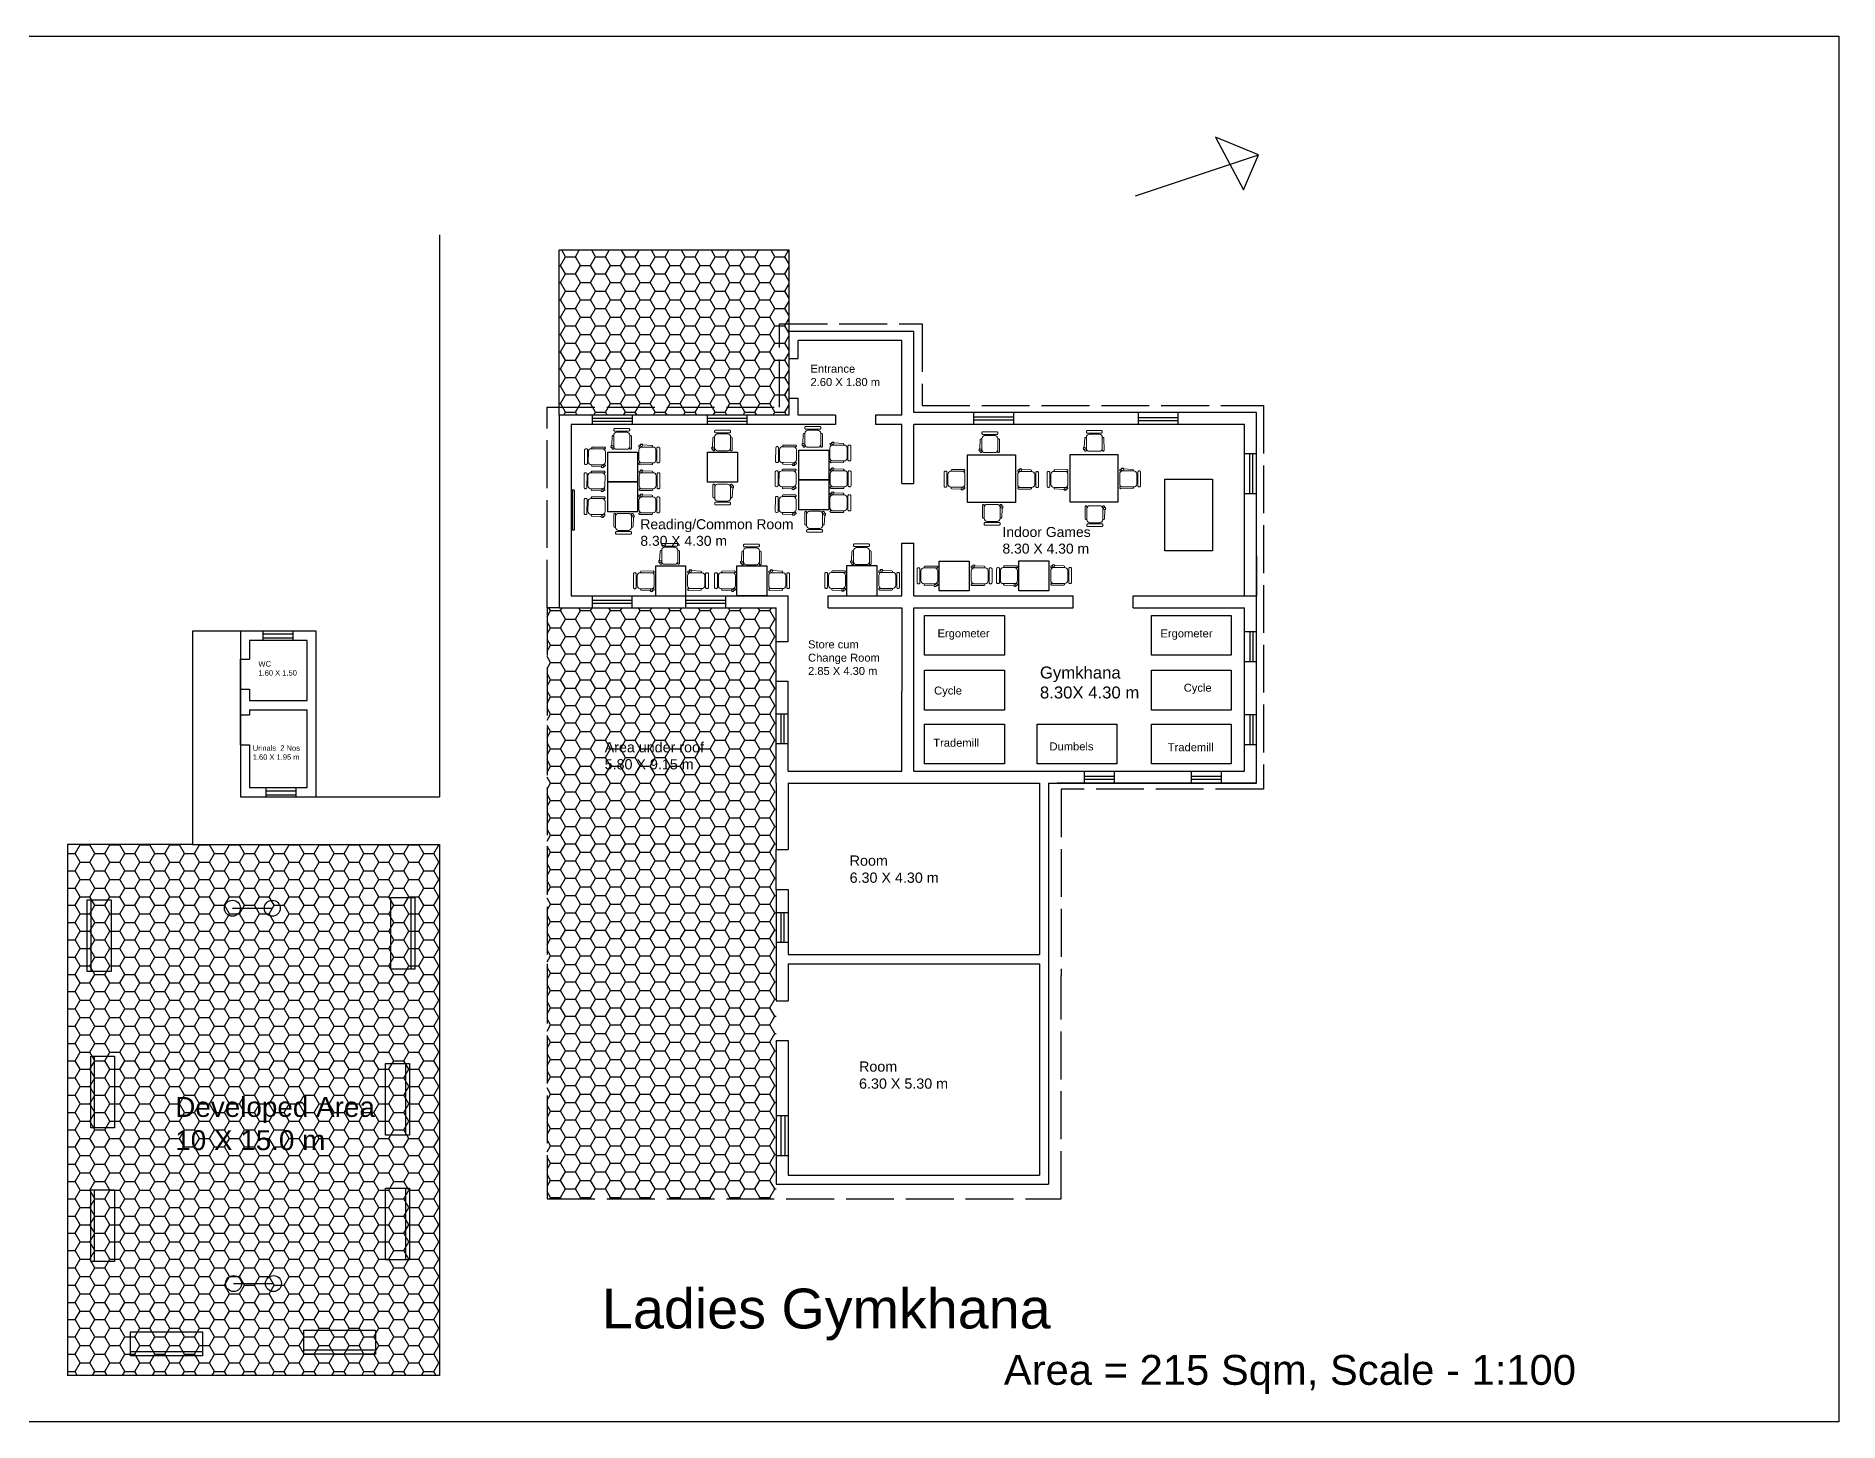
# Model space of a CAD drawing. Header units: inches. Extents: x -10 to 157, y -176 to 42.
# Drawn here: x 36.77 to 82.01, y -176.2 to -141.44 of the extents above; entities that cross this region are included whole.
import ezdxf

# ---------------------------------------------------------------- set-up
doc = ezdxf.new("R2010")
doc.units = ezdxf.units.IN
doc.header["$MEASUREMENT"] = 0
doc.linetypes.add('ACAD_ISO02W100', pattern=[15, 12, -3])
doc.layers.add('FUR', color=32, linetype='Continuous', lineweight=18)
doc.layers.add('FURN', color=10, linetype='Continuous', lineweight=9)
doc.styles.get("Standard").update_dxf_attribs({"font": 'arial.ttf'})
pattern_1 = [(0, (-42.19252, -196.7745), (0.375, 0.21650635), [0.25, -0.5]), (120, (-42.19252, -196.7745), (-0.375, 0.21650635), [0.25, -0.5]), (60, (-42.19252, -196.7745), (8e-10, 0.4330127), [-0.5, 0.25])]

# ---------------------------------------------------------------- blocks, each defined once
blk = doc.blocks.new('CINE CHAIR')
at = {"layer": 'FUR', "color": 48, "lineweight": 0}
for p, q in [((448043.776, 57308.306), (448043.8, 57308.306)), ((448043.776, 57308.058), (448043.8, 57308.058))]:
    blk.add_line(p, q, dxfattribs=at)
blk.add_lwpolyline([(448043.45, 57308.434), (448043.678, 57308.423, -0.388092), (448043.695, 57308.404), (448043.695, 57308.401, -0.414214), (448043.676, 57308.382), (448043.367, 57308.382, -0.414214), (448043.348, 57308.401), (448043.348, 57308.404, -0.491313), (448043.377, 57308.423), (448043.384, 57308.436)], format="xyb", dxfattribs=at)
for points in [[(448043.424, 57308.382), (448043.7, 57308.382, -0.414214), (448043.776, 57308.306), (448043.776, 57308.058, -0.414214), (448043.7, 57307.982), (448043.424, 57307.982, -0.414214), (448043.348, 57308.058), (448043.348, 57308.306, -0.414214)], [(448043.828, 57308.382), (448043.842, 57308.382, -0.414214), (448043.871, 57308.353), (448043.871, 57308.01, -0.414214), (448043.842, 57307.982), (448043.828, 57307.982, -0.414214), (448043.8, 57308.01), (448043.8, 57308.353, -0.414214)], [(448043.379, 57307.938), (448043.678, 57307.94, 0.393133), (448043.695, 57307.959), (448043.695, 57307.963, 0.414214), (448043.676, 57307.982), (448043.367, 57307.982, 0.414214), (448043.348, 57307.963), (448043.348, 57307.966, 0.435766)]]:
    blk.add_lwpolyline(points, format="xyb", close=True, dxfattribs=at)
blk.add_circle((448043.417, 57308.422), 0.0249, dxfattribs=at)
blk.add_arc((448043.417, 57308.422), 0.0356, 19.6628, 156.9494, dxfattribs=at)

msp = doc.modelspace()

# ---------------------------------------------------------------- hatches: boundary and pattern name
h = msp.add_hatch()
h.set_pattern_fill('HONEY', color=31, scale=2, style=0)
h.set_pattern_definition(pattern_1)
h.paths.add_polyline_path([(49.895, -146.817), (49.895, -150.953), (55.665, -150.953), (55.665, -150.527), (55.665, -149.527), (55.665, -148.853), (58.795, -148.853), (55.665, -148.853), (55.665, -146.817)])
h = msp.add_hatch()
h.set_pattern_fill('HONEY', color=31, scale=2, style=0)
h.set_pattern_definition(pattern_1)
h.paths.add_polyline_path([(49.595, -164.713), (49.595, -170.611), (55.345, -170.611), (55.345, -164.713), (55.345, -162.847), (55.345, -161.847), (55.345, -160.183), (55.345, -157.627), (55.345, -156.627), (55.345, -155.783), (49.895, -155.783), (49.595, -155.783)])
h = msp.add_hatch()
h.set_pattern_fill('HONEY', color=31, scale=2, style=0)
h.paths.add_polyline_path([(46.895, -161.722), (40.701, -161.722), (37.561, -161.722), (37.561, -175.037), (46.895, -175.037)])

# ---------------------------------------------------------------- linework, layer by layer
for p, q in [((67.442, -144.423), (66.363, -143.976)), ((66.363, -143.976), (67.066, -145.296)), ((64.358, -145.449), (67.442, -144.423)), ((67.066, -145.296), (67.442, -144.423)), ((46.895, -146.429), (46.895, -160.522)), ((55.665, -146.817), (49.895, -146.817)), ((49.895, -150.953), (49.895, -146.817)), ((55.665, -148.853), (55.665, -146.817)), ((55.665, -149.527), (55.665, -148.853)), ((58.795, -148.853), (55.665, -148.853)), ((55.895, -149.527), (55.895, -149.083)), ((58.495, -149.083), (55.895, -149.083)), ((58.495, -150.953), (58.495, -149.083)), ((58.795, -150.883), (58.795, -148.853)), ((55.665, -149.527), (55.895, -149.527)), ((55.665, -150.527), (55.665, -149.527)), ((55.665, -150.953), (55.665, -150.527)), ((55.665, -150.527), (55.895, -150.527)), ((55.895, -150.953), (55.895, -150.527)), ((49.895, -150.953), (49.895, -155.783)), ((55.665, -150.953), (49.895, -150.953)), ((50.729, -150.953), (50.729, -151.183)), ((50.729, -151.029), (51.729, -151.029)), ((51.729, -150.953), (51.729, -151.183)), ((53.609, -150.953), (53.609, -151.183)), ((53.609, -151.029), (54.609, -151.029)), ((54.609, -150.953), (54.609, -151.183)), ((56.834, -150.953), (55.895, -150.953)), ((56.834, -150.953), (56.834, -151.183)), ((58.495, -150.953), (57.834, -150.953)), ((57.834, -150.953), (57.834, -151.183)), ((67.395, -150.883), (58.795, -150.883)), ((60.293, -150.883), (60.293, -151.183)), ((60.293, -150.995), (61.293, -150.995)), ((60.293, -151.07), (61.293, -151.07)), ((61.293, -150.883), (61.293, -151.183)), ((64.42, -150.883), (64.42, -151.183)), ((64.42, -151.01), (65.42, -151.01)), ((65.42, -150.883), (65.42, -151.183)), ((67.395, -154.483), (67.395, -150.883)), ((67.395, -160.183), (67.395, -150.883)), ((50.195, -151.183), (50.195, -155.483)), ((56.834, -151.183), (50.195, -151.183)), ((50.729, -151.104), (51.729, -151.104)), ((53.609, -151.104), (54.609, -151.104)), ((58.495, -151.183), (57.834, -151.183)), ((58.495, -152.033), (58.495, -151.183)), ((58.795, -152.033), (58.795, -151.183)), ((67.095, -151.183), (58.795, -151.183)), ((64.42, -151.085), (65.42, -151.085)), ((67.095, -155.483), (67.095, -151.183)), ((67.095, -151.915), (67.395, -151.915)), ((67.216, -151.915), (67.216, -152.915)), ((67.291, -151.915), (67.291, -152.915)), ((58.495, -152.662), (58.495, -152.033)), ((58.795, -152.662), (58.795, -152.033)), ((50.22, -152.833), (50.22, -153.833)), ((50.27, -152.833), (50.22, -152.833)), ((50.27, -152.833), (50.27, -153.833)), ((58.495, -152.662), (58.795, -152.662)), ((67.095, -152.915), (67.395, -152.915)), ((50.27, -153.833), (50.22, -153.833)), ((58.495, -155.483), (58.495, -154.162)), ((58.495, -154.162), (58.795, -154.162)), ((58.795, -155.483), (58.795, -154.162)), ((67.395, -154.483), (67.395, -155.483)), ((50.195, -155.483), (50.795, -155.483)), ((50.721, -155.483), (50.721, -155.783)), ((50.721, -155.594), (51.721, -155.594)), ((50.795, -155.483), (55.645, -155.483)), ((51.721, -155.483), (51.721, -155.783)), ((53.07, -155.483), (53.07, -155.783)), ((53.07, -155.594), (54.07, -155.594)), ((54.07, -155.483), (55.645, -155.483)), ((54.07, -155.483), (54.07, -155.783)), ((55.105, -155.483), (54.355, -155.483)), ((55.645, -155.783), (55.645, -155.483)), ((56.645, -155.483), (58.495, -155.483)), ((56.645, -155.783), (56.645, -155.483)), ((58.795, -155.483), (59.595, -155.483)), ((59.595, -155.483), (62.795, -155.483)), ((62.795, -155.783), (62.795, -155.483)), ((64.295, -155.483), (67.395, -155.483)), ((64.295, -155.783), (64.295, -155.483)), ((67.395, -160.183), (67.395, -155.483)), ((49.895, -155.783), (50.795, -155.783)), ((49.895, -155.783), (55.345, -155.783)), ((50.721, -155.669), (51.721, -155.669)), ((51.795, -155.783), (55.345, -155.783)), ((53.07, -155.669), (54.07, -155.669)), ((55.345, -156.627), (55.345, -155.783)), ((55.645, -156.627), (55.645, -155.783)), ((56.645, -155.783), (58.495, -155.783)), ((58.495, -155.783), (58.495, -157.883)), ((58.795, -155.783), (59.595, -155.783)), ((58.795, -159.883), (58.795, -155.783)), ((59.595, -155.783), (62.795, -155.783)), ((64.295, -155.783), (67.095, -155.783)), ((67.095, -159.883), (67.095, -155.783)), ((40.701, -156.372), (40.701, -161.722)), ((41.901, -156.372), (40.701, -156.372)), ((43.801, -156.372), (41.901, -156.372)), ((41.901, -156.372), (41.901, -157.074)), ((41.901, -156.372), (41.901, -160.522)), ((42.464, -156.372), (42.464, -156.602)), ((43.214, -156.372), (43.214, -156.602)), ((43.801, -160.522), (43.801, -156.372)), ((67.095, -156.382), (67.395, -156.382)), ((67.222, -156.382), (67.222, -157.132)), ((67.297, -156.382), (67.297, -157.132)), ((43.571, -156.602), (42.131, -156.602)), ((42.131, -156.602), (42.131, -157.074)), ((43.571, -158.112), (43.571, -156.602)), ((55.345, -156.627), (55.645, -156.627)), ((55.345, -157.627), (55.345, -156.627)), ((41.901, -157.074), (42.131, -157.074)), ((41.901, -159.217), (41.901, -157.074)), ((67.095, -157.132), (67.395, -157.132)), ((41.901, -157.824), (41.901, -158.467)), ((41.901, -157.824), (42.131, -157.824)), ((42.131, -157.824), (42.131, -158.112)), ((55.345, -160.183), (55.345, -157.627)), ((55.345, -157.627), (55.645, -157.627)), ((55.645, -159.883), (55.645, -157.627)), ((42.131, -158.112), (43.571, -158.112)), ((58.495, -159.883), (58.495, -157.883)), ((41.901, -158.467), (42.131, -158.467)), ((42.131, -158.342), (42.131, -158.467)), ((42.131, -158.342), (43.571, -158.342)), ((43.571, -160.292), (43.571, -158.342)), ((55.345, -158.441), (55.645, -158.441)), ((55.456, -158.441), (55.456, -159.191)), ((55.531, -158.441), (55.531, -159.191)), ((67.095, -158.462), (67.395, -158.462)), ((67.222, -158.462), (67.222, -159.212)), ((67.297, -158.462), (67.297, -159.212)), ((41.901, -159.217), (41.901, -160.522)), ((41.901, -159.217), (42.131, -159.217)), ((42.131, -159.217), (42.131, -160.292)), ((55.345, -159.191), (55.645, -159.191)), ((67.095, -159.212), (67.395, -159.212)), ((55.645, -159.883), (58.495, -159.883)), ((58.795, -159.883), (67.095, -159.883)), ((63.068, -159.883), (63.068, -160.183)), ((63.068, -160.003), (63.818, -160.003)), ((63.068, -160.078), (63.818, -160.078)), ((63.818, -159.883), (63.818, -160.183)), ((65.756, -159.883), (65.756, -160.183)), ((65.756, -160.003), (66.506, -160.003)), ((65.756, -160.078), (66.506, -160.078)), ((66.506, -159.883), (66.506, -160.183)), ((41.901, -160.522), (43.801, -160.522)), ((42.131, -160.292), (43.571, -160.292)), ((42.539, -160.292), (42.539, -160.522)), ((43.289, -160.292), (43.289, -160.522)), ((43.801, -160.522), (46.895, -160.522)), ((55.345, -160.183), (55.345, -161.847)), ((55.645, -160.183), (61.945, -160.183)), ((55.645, -160.183), (55.645, -161.847)), ((61.945, -160.183), (61.945, -164.483)), ((62.175, -160.183), (67.395, -160.183)), ((62.175, -160.183), (62.175, -164.713)), ((67.395, -160.183), (62.395, -160.183)), ((62.395, -160.183), (67.395, -160.183)), ((40.701, -161.722), (37.561, -161.722)), ((37.561, -161.722), (37.561, -175.037)), ((40.701, -161.722), (46.895, -161.722)), ((46.895, -161.722), (46.895, -175.037)), ((55.345, -161.847), (55.645, -161.847)), ((55.345, -162.847), (55.345, -161.847)), ((38.054, -164.907), (38.054, -163.107)), ((38.054, -163.107), (38.654, -163.107)), ((38.154, -164.907), (38.154, -163.107)), ((38.654, -163.107), (38.654, -164.907)), ((45.674, -163.047), (46.274, -163.047)), ((45.674, -164.847), (45.674, -163.047)), ((46.174, -163.047), (46.174, -164.847)), ((46.274, -163.047), (46.274, -164.847)), ((55.345, -162.847), (55.345, -165.64)), ((55.345, -162.847), (55.645, -162.847)), ((55.645, -162.847), (55.645, -164.483)), ((41.7, -163.32), (42.7, -163.32)), ((41.7, -163.32), (42.7, -163.32)), ((55.345, -163.422), (55.645, -163.422)), ((55.46, -163.422), (55.46, -164.172)), ((55.535, -163.422), (55.535, -164.172)), ((55.345, -164.172), (55.645, -164.172)), ((55.645, -164.483), (61.945, -164.483)), ((38.654, -164.907), (38.054, -164.907)), ((46.274, -164.847), (45.674, -164.847)), ((55.645, -164.713), (61.945, -164.713)), ((55.645, -164.713), (55.645, -165.64)), ((61.945, -164.713), (61.945, -170.013)), ((62.175, -164.713), (62.175, -170.243)), ((55.345, -165.64), (55.645, -165.64)), ((55.345, -166.64), (55.345, -170.243)), ((55.345, -166.64), (55.645, -166.64)), ((55.645, -166.64), (55.645, -170.013)), ((38.143, -168.83), (38.143, -167.03)), ((38.143, -167.03), (38.743, -167.03)), ((38.243, -168.83), (38.243, -167.03)), ((38.743, -167.03), (38.743, -168.83)), ((45.544, -167.214), (46.144, -167.214)), ((45.544, -169.014), (45.544, -167.214)), ((46.044, -167.214), (46.044, -169.014)), ((46.144, -167.214), (46.144, -169.014)), ((55.345, -168.521), (55.645, -168.521)), ((55.46, -168.521), (55.46, -169.521)), ((55.56, -168.521), (55.56, -169.521)), ((38.743, -168.83), (38.143, -168.83)), ((46.144, -169.014), (45.544, -169.014)), ((55.345, -169.521), (55.645, -169.521)), ((55.645, -170.013), (61.945, -170.013)), ((38.143, -172.179), (38.143, -170.379)), ((38.143, -170.379), (38.743, -170.379)), ((38.243, -172.179), (38.243, -170.379)), ((38.743, -170.379), (38.743, -172.179)), ((45.544, -170.34), (46.144, -170.34)), ((45.544, -172.14), (45.544, -170.34)), ((46.044, -170.34), (46.044, -172.14)), ((46.144, -170.34), (46.144, -172.14)), ((55.345, -170.243), (62.175, -170.243)), ((38.743, -172.179), (38.143, -172.179)), ((46.144, -172.14), (45.544, -172.14)), ((41.729, -172.734), (42.729, -172.734)), ((41.729, -172.734), (42.729, -172.734)), ((39.146, -174.545), (39.146, -173.945)), ((39.146, -173.945), (40.946, -173.945)), ((40.946, -173.945), (40.946, -174.545)), ((43.491, -174.504), (43.491, -173.904)), ((43.491, -173.904), (45.291, -173.904)), ((45.291, -173.904), (45.291, -174.504)), ((40.946, -174.445), (39.146, -174.445)), ((40.946, -174.545), (39.146, -174.545)), ((45.291, -174.404), (43.491, -174.404)), ((45.291, -174.504), (43.491, -174.504)), ((46.895, -175.037), (37.561, -175.037))]:
    msp.add_line(p, q)
at = {"color": 1, "linetype": 'ACAD_ISO02W100', "ltscale": 0.1}
for p, q in [((55.426, -150.752), (55.426, -148.664)), ((55.426, -148.664), (59.001, -148.664)), ((59.001, -148.664), (59.001, -150.712)), ((49.595, -155.783), (49.595, -150.752)), ((49.595, -150.752), (55.426, -150.752)), ((59.001, -150.712), (67.567, -150.712)), ((67.567, -150.712), (67.567, -160.336)), ((49.895, -155.783), (49.595, -155.783)), ((49.595, -155.783), (49.595, -164.713)), ((67.567, -160.336), (62.488, -160.336)), ((62.488, -160.336), (62.488, -165.013)), ((49.595, -164.713), (49.595, -165.013)), ((49.595, -165.013), (49.595, -170.611)), ((62.488, -170.611), (62.488, -165.013)), ((49.595, -170.611), (62.488, -170.611))]:
    msp.add_line(p, q, dxfattribs=at)
at = {"color": 1}
for p, q in [((51.114, -152.628), (51.114, -151.878)), ((51.114, -151.878), (51.864, -151.878)), ((51.864, -151.878), (51.864, -152.628)), ((53.618, -152.632), (53.618, -151.882)), ((53.618, -151.882), (54.368, -151.882)), ((54.368, -151.882), (54.368, -152.632)), ((55.909, -152.577), (55.909, -151.827)), ((55.909, -151.827), (56.659, -151.827)), ((56.659, -151.827), (56.659, -152.577)), ((51.864, -152.628), (51.114, -152.628)), ((51.114, -153.378), (51.114, -152.628)), ((51.114, -152.628), (51.864, -152.628)), ((51.864, -152.628), (51.864, -153.378)), ((54.368, -152.632), (53.618, -152.632)), ((56.659, -152.577), (55.909, -152.577)), ((55.909, -153.327), (55.909, -152.577)), ((55.909, -152.577), (56.659, -152.577)), ((56.659, -152.577), (56.659, -153.327)), ((56.659, -153.327), (55.909, -153.327)), ((51.864, -153.378), (51.114, -153.378)), ((52.32, -154.733), (53.07, -154.733)), ((52.32, -155.483), (52.32, -154.733)), ((53.07, -154.733), (53.07, -155.483)), ((54.355, -154.733), (55.105, -154.733)), ((54.355, -155.483), (54.355, -154.733)), ((55.105, -154.733), (55.105, -155.483)), ((57.117, -154.726), (57.867, -154.726)), ((57.117, -155.476), (57.117, -154.726)), ((57.867, -154.726), (57.867, -155.476))]:
    msp.add_line(p, q, dxfattribs=at)
at = {"color": 3}
for p, q in [((60.145, -151.944), (61.345, -151.944)), ((60.145, -153.144), (60.145, -151.944)), ((61.345, -151.944), (61.345, -153.144)), ((62.716, -151.936), (63.916, -151.936)), ((62.716, -153.136), (62.716, -151.936)), ((63.916, -151.936), (63.916, -153.136)), ((65.092, -154.353), (65.092, -152.553)), ((65.092, -152.553), (66.292, -152.553)), ((66.292, -152.553), (66.292, -154.353)), ((61.345, -153.144), (60.145, -153.144)), ((63.916, -153.136), (62.716, -153.136)), ((59.434, -154.611), (60.184, -154.611)), ((59.434, -155.361), (59.434, -154.611)), ((60.184, -154.611), (60.184, -155.361)), ((61.431, -154.605), (62.181, -154.605)), ((61.431, -155.355), (61.431, -154.605)), ((62.181, -154.605), (62.181, -155.355)), ((66.292, -154.353), (65.092, -154.353)), ((60.184, -155.361), (59.434, -155.361)), ((62.181, -155.355), (61.431, -155.355))]:
    msp.add_line(p, q, dxfattribs=at)
at = {"color": 6}
for p, q in [((59.067, -155.973), (61.067, -155.973)), ((59.067, -156.973), (59.067, -155.973)), ((61.067, -155.973), (61.067, -156.973)), ((64.758, -155.973), (66.758, -155.973)), ((64.758, -156.973), (64.758, -155.973)), ((66.758, -155.973), (66.758, -156.973)), ((61.067, -156.973), (59.067, -156.973)), ((59.067, -157.35), (61.067, -157.35)), ((59.067, -158.35), (59.067, -157.35)), ((61.067, -157.35), (61.067, -158.35)), ((66.758, -156.973), (64.758, -156.973)), ((64.758, -157.35), (66.758, -157.35)), ((64.758, -158.35), (64.758, -157.35)), ((66.758, -157.35), (66.758, -158.35)), ((61.067, -158.35), (59.067, -158.35)), ((59.067, -158.699), (61.067, -158.699)), ((59.067, -159.699), (59.067, -158.699)), ((61.067, -158.699), (61.067, -159.699)), ((61.891, -158.699), (63.891, -158.699)), ((61.891, -159.699), (61.891, -158.699)), ((63.891, -158.699), (63.891, -159.699)), ((66.758, -158.35), (64.758, -158.35)), ((64.758, -158.699), (66.758, -158.699)), ((64.758, -159.699), (64.758, -158.699)), ((66.758, -158.699), (66.758, -159.699)), ((61.067, -159.699), (59.067, -159.699)), ((63.891, -159.699), (61.891, -159.699)), ((66.758, -159.699), (64.758, -159.699))]:
    msp.add_line(p, q, dxfattribs=at)
at = {"color": 1, "linetype": 'ACAD_ISO02W100'}
for p, q in [((42.464, -156.435), (43.214, -156.435)), ((42.464, -156.535), (43.214, -156.535)), ((42.539, -160.372), (43.289, -160.372)), ((42.539, -160.472), (43.289, -160.472))]:
    msp.add_line(p, q, dxfattribs=at)
msp.add_lwpolyline([(35.984, -141.443), (82.006, -141.443), (82.006, -176.204), (35.984, -176.204)], close=True)
for centre in [(41.7, -163.32), (42.7, -163.32), (41.729, -172.734), (42.729, -172.734)]:
    msp.add_circle(centre, 0.2)

# ---------------------------------------------------------------- block references
at = {"layer": 'FURN'}
for p, rotation in [((57352.95, -448196.013), 89.99914340739991), ((57355.481, -448196.052), 89.99914340739991), ((57357.744, -448195.962), 89.99914340739991), ((57362.187, -448196.097), 89.99914340739991), ((57364.807, -448196.062), 89.99914340739991), ((448480.068, 54055.861), 179.6037026263091), ((448484.862, 54055.912), 179.6037026263091), ((448104.283, 57148.927), 179.9991434073999), ((-447982.803, -57454.051), 359.9991434073999), ((448106.867, 57148.921), 179.9991434073999), ((-447980.245, -57454.035), 359.9991434073999), ((-57247.485, 447891.523), 269.9991434073999), ((-447987.514, -57454.633), 359.9991434073999), ((-447992.309, -57454.684), 359.9991434073999), ((-57240.722, 447891.016), 269.9991434073999), ((-57238.148, 447890.982), 269.9991434073999), ((-57249.971, 447890.79), 269.9991434073999), ((-57245.177, 447890.841), 269.9991434073999), ((57354.154, -448198.896), 89.99914340739991), ((57356.204, -448198.911), 89.99914340739991), ((57358.966, -448198.904), 89.99914340739991), ((448096.489, 57146.38), 179.9991434073999), ((-447991.085, -57456.586), 359.9991434073999), ((448098.524, 57146.38), 179.9991434073999), ((-447989.05, -57456.586), 359.9991434073999), ((448101.286, 57146.387), 179.9991434073999), ((-447986.289, -57456.579), 359.9991434073999), ((448103.603, 57146.502), 179.9991434073999), ((-447983.971, -57456.464), 359.9991434073999), ((448105.6, 57146.508), 179.9991434073999), ((-447981.975, -57456.458), 359.9991434073999)]:
    msp.add_blockref('CINE CHAIR', p, dxfattribs=dict(at, rotation=rotation))
at = {"layer": 'FURN', "color": 1}
for p, rotation in [((-447992.309, -57453.434), 359.9991434073999), ((-447987.514, -57453.384), 359.9991434073999), ((448480.057, 54055.258), 179.6037026263091), ((-447992.302, -57454.08), 359.9991434073999), ((448484.852, 54055.308), 179.6037026263091), ((-447987.508, -57454.03), 359.9991434073999), ((448480.059, 54054.612), 179.6037026263091), ((448484.854, 54054.663), 179.6037026263091)]:
    msp.add_blockref('CINE CHAIR', p, dxfattribs=dict(at, rotation=rotation))

# ---------------------------------------------------------------- texts
at = {"attachment_point": 1}
for s, width, insert, char_height in [('Entrance\\P2.60 X 1.80 m', 2.02111, (56.202, -149.686), 0.20074), ('Reading/Common Room\\P8.30 X 4.30 m', 4.07921, (51.934, -153.562), 0.25), ('Indoor Games\\P8.30 X 4.30 m', 4.59995, (61.019, -153.757), 0.25), ('Ergometer', 2.02111, (59.391, -156.324), 0.2), ('Ergometer', 2.02111, (64.984, -156.326), 0.2), ('Store cum\\PChange Room\\P2.85 X 4.30 m', 2.02111, (56.141, -156.601), 0.2), ('WC\\P1.60 X 1.50', 2.02111, (42.352, -157.123), 0.135), ('Gymkhana\\P8.30X 4.30 m', 2.63789, (61.959, -157.257), 0.3), ('Cycle', 2.02111, (59.305, -157.759), 0.2), ('Cycle', 2.02111, (65.568, -157.688), 0.2), ('Area under roof\\P5.80 X 9.15 m', 3.0682, (51.038, -159.152), 0.25683), ('Trademill', 2.02111, (59.283, -159.068), 0.2), ('Dumbels', 2.02111, (62.2, -159.16), 0.2), ('Trademill', 2.02111, (65.168, -159.181), 0.2), ('Urinals  2 Nos\\P1.60 X 1.95 m', 1.47049, (42.209, -159.235), 0.135), ('Room\\P6.30 X 4.30 m', 3.0682, (57.185, -161.996), 0.25683), ('Room\\P6.30 X 5.30 m', 3.0682, (57.421, -167.161), 0.25683), ('Developed Area\\P10 X 15.0 m', 5.79189, (40.265, -168.053), 0.5), ('Ladies Gymkhana', 25.38091, (50.97, -172.86), 1), ('Area = 215 Sqm, Scale - 1:100', 25.38091, (61.053, -174.523), 0.75)]:
    msp.add_mtext_dynamic_manual_height_columns(s, width=width, gutter_width=1, heights=[0], dxfattribs=dict(at, insert=insert, char_height=char_height))

doc.saveas('drawing.dxf')
